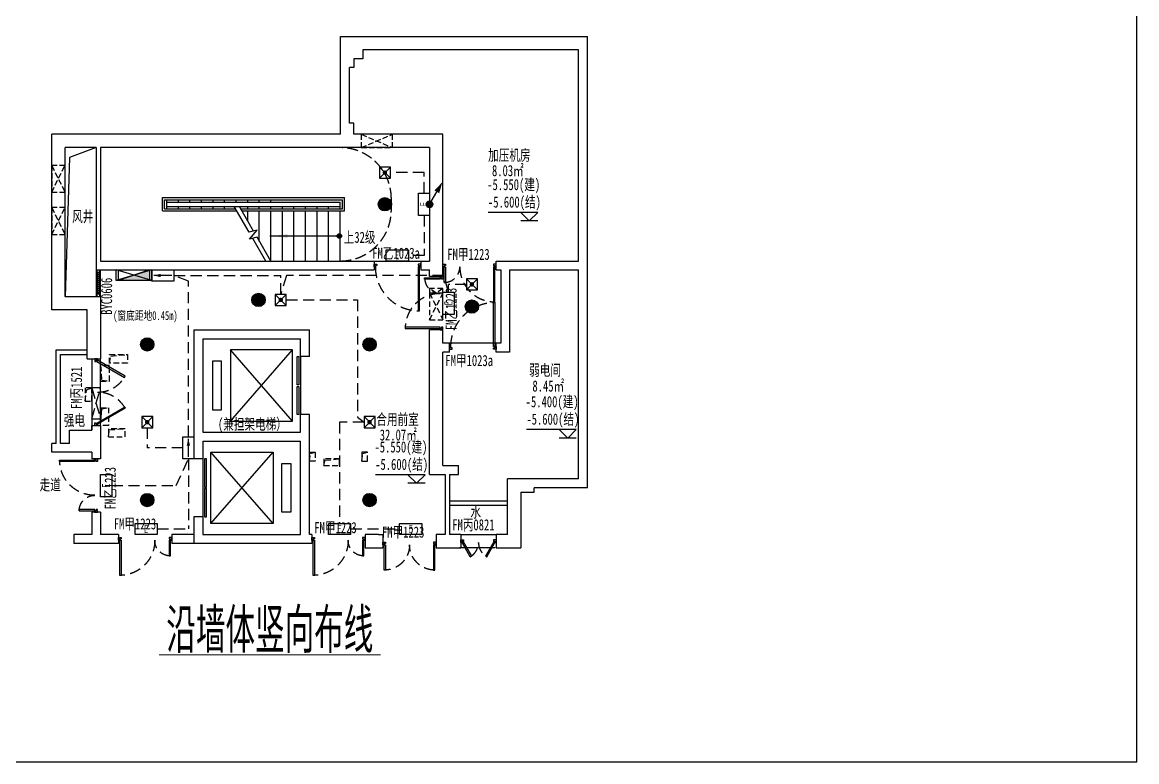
# Model space of a CAD drawing. Header units: millimetres. Extents: x -1582620 to 4754388, y -184455 to 3397362.
# Drawn here: x 3231482 to 3256548, y 2460089 to 2476717 of the extents above; entities that cross this region are included whole.
import ezdxf
from ezdxf.enums import TextEntityAlignment as Align

# ---------------------------------------------------------------- set-up
doc = ezdxf.new("R2010")
doc.units = ezdxf.units.MM
doc.header["$LTSCALE"] = 1000
doc.header["$MEASUREMENT"] = 0
for name, pattern in [('__附着_A09-5~7、9、12号楼零件_TEN25KIB_设计区$0$DASH', [0.35, 0.25, -0.1]), ('__附着_A09-5~7、9、12号楼零件_TEN25KIB_设计区$0$HIDDEN', [0.375, 0.25, -0.125]), ('HIDDEN', [0.375, 0.25, -0.125])]:
    doc.linetypes.add(name, pattern=pattern)
for name, color, linetype in [('$0$AD-NAME-ROOM', 9, 'Continuous'), ('__附着_A09-5~7、9、12号楼零件_TEN25KIB_设计区$0$AD-AREA-USNO', 9, 'Continuous'), ('__附着_A09-5~7、9、12号楼零件_TEN25KIB_设计区$0$AD-INDX', 9, 'Continuous'), ('__附着_A09-5~7、9、12号楼零件_TEN25KIB_设计区$0$AD-LEVL-HIGH', 9, 'Continuous'), ('__附着_A09-5~7、9、12号楼零件_TEN25KIB_设计区$0$AD-NAME-ROOM', 253, 'Continuous'), ('__附着_A09-5~7、9、12号楼零件_TEN25KIB_设计区$0$AD-NUMB', 9, 'Continuous'), ('__附着_A09-5~7、9、12号楼零件_TEN25KIB_设计区$0$AD-SIGN', 9, 'Continuous'), ('__附着_A09-5~7、9、12号楼零件_TEN25KIB_设计区$0$AE-ABOV', 9, '__附着_A09-5~7、9、12号楼零件_TEN25KIB_设计区$0$HIDDEN'), ('__附着_A09-5~7、9、12号楼零件_TEN25KIB_设计区$0$AE-DOOR-INSD', 9, 'Continuous'), ('__附着_A09-5~7、9、12号楼零件_TEN25KIB_设计区$0$AE-EQPM', 9, 'Continuous'), ('__附着_A09-5~7、9、12号楼零件_TEN25KIB_设计区$0$AE-FLOR', 9, 'Continuous'), ('__附着_A09-5~7、9、12号楼零件_TEN25KIB_设计区$0$AE-HDWR', 8, 'Continuous'), ('__附着_A09-5~7、9、12号楼零件_TEN25KIB_设计区$0$AE-HOLE', 9, 'Continuous'), ('__附着_A09-5~7、9、12号楼零件_TEN25KIB_设计区$0$AE-STAR', 9, 'Continuous'), ('__附着_A09-5~7、9、12号楼零件_TEN25KIB_设计区$0$AE-WALL', 9, 'Continuous'), ('__附着_A09-5~7、9、12号楼零件_TEN25KIB_设计区$0$AE-WIND', 9, 'Continuous'), ('__附着_A09-5~7、9、12号楼零件_TEN25KIB_设计区$0$W-HOLE', 9, 'Continuous'), ('__附着_A09-5~7、9、12号楼零件_TEN25KIB_设计区$0$XD-LEVL-HIGH', 9, 'Continuous'), ('__附着_A09-5~7、9、12号楼零件_TEN25KIB_设计区$0$XD-SIGN', 9, 'Continuous'), ('E-LITE-LITE', 3, 'Continuous'), ('E-LITE-WIRE2', 4, 'HIDDEN'), ('E-POWR-EQPM', 3, 'Continuous'), ('E-UNIV-EL', 140, 'Continuous'), ('E-UNIV-NOTE', 6, 'Continuous')]:
    doc.layers.add(name, color=color, linetype=linetype)
doc.styles.add('__附着_A09-5~7、9、12号楼零件_TEN25KIB_设计区$0$__附着_A09-单体_TEN24NB9_设计区$0$TH-STYLE1', font='Stfangso_0.ttf', dxfattribs={"width": 0.7})
doc.styles.add('__附着_A09-5~7、9、12号楼零件_TEN25KIB_设计区$0$TH-STYLE1', font='Stfangso_0.ttf', dxfattribs={"width": 0.7})
doc.styles.add('__附着_A09-5~7、9、12号楼零件_TEN25KIB_设计区$0$TH-STYLE3', font='Stfangso_0.ttf', dxfattribs={"width": 0.7})
doc.styles.add('TH-STYLE3', font='tssdeng.shx', dxfattribs={"width": 0.65, "bigfont": 'tssdchn.shx'})

# ---------------------------------------------------------------- blocks, each defined once
blk = doc.blocks.new('E-BFEL110')
blk.add_lwpolyline([(-2.5, 1.25), (2.5, 1.25), (2.5, -1.25), (-2.5, -1.25)], close=True)
at = {"layer": 'E-UNIV-EL', "style": 'TH-STYLE3', "width": 0.7}
blk.add_attdef('T', text='', height=1.8, dxfattribs=at).set_placement((0, 0), align=Align.MIDDLE)
blk = doc.blocks.new('E-BFEL100')
blk.add_lwpolyline([(-2.5, 1.25), (2.5, 1.25), (2.5, -1.25), (-2.5, -1.25)], close=True)
at = {"layer": 'E-UNIV-EL', "style": 'TH-STYLE3', "width": 0.7}
blk.add_attdef('T', text='', height=1.8, dxfattribs=at).set_placement((0, 0), align=Align.MIDDLE)
blk = doc.blocks.new('E-BFEL200')
blk.add_lwpolyline([(-2.5, 1.25), (2.5, 1.25), (2.5, -1.25), (-2.5, -1.25)], close=True)
at = {"layer": 'E-UNIV-EL'}
blk.add_line((-2, 0), (2, 0), dxfattribs=at)
blk.add_lwpolyline([(0.5, 0, 0.75, 0, 0), (2, 0, 0, 0, 0)], format="xyseb", dxfattribs=at)
blk = doc.blocks.new('E-BL302')
at = {"const_width": 1.5}
blk.add_lwpolyline([(-0.75, 0, 1), (0.75, 0, 1)], format="xyb", close=True, dxfattribs=at)
blk.add_circle((0, 0), 1.5)
blk = doc.blocks.new('E-BFEL800')
for p, q in [((-1.25, -1.25), (1.25, 1.25)), ((1.25, -1.25), (-1.25, 1.25))]:
    blk.add_line(p, q)
blk.add_lwpolyline([(-1.25, -1.25), (1.25, -1.25), (1.25, 1.25), (-1.25, 1.25)], close=True)
at = {"const_width": 0.5}
blk.add_lwpolyline([(-0.25, 0, 1), (0.25, 0, 1)], format="xyb", close=True, dxfattribs=at)
blk = doc.blocks.new('__附着_A09-5~7、9、12号楼零件_TEN25KIB_设计区$0$BG-IN-100')
for p, q in [((0, 0), (-192, 192)), ((-192, 192), (924, 192)), ((-192, 0), (192, 0)), ((0, 0), (192, 192))]:
    blk.add_line(p, q)
blk = doc.blocks.new('__附着_A09-5~7、9、12号楼零件_TEN25KIB_设计区$0$BG-100')
blk.add_blockref('__附着_A09-5~7、9、12号楼零件_TEN25KIB_设计区$0$BG-IN-100', (105033, 50487))
at = {"layer": '__附着_A09-5~7、9、12号楼零件_TEN25KIB_设计区$0$XD-LEVL-HIGH', "style": '__附着_A09-5~7、9、12号楼零件_TEN25KIB_设计区$0$TH-STYLE1', "width": 0.7}
for tag, p in [('相对标高', (104895, 51166)), ('结构标高', (104895, 50788)), ('(SL)', (105976, 50788))]:
    blk.add_attdef(tag, p, '', height=250, dxfattribs=at)
blk = doc.blocks.new('*U539')
blk.add_hatch(color=256).paths.add_polyline_path([(0, 240), (700, 0), (0, 0)])
for p, q in [((0, 240), (0, 0)), ((700, 240), (0, 240)), ((0, 240), (700, 0)), ((0, 0), (700, 0)), ((700, 0), (700, 240))]:
    blk.add_line(p, q)
at = {"layer": '__附着_A09-5~7、9、12号楼零件_TEN25KIB_设计区$0$W-HOLE'}
for p, q in [((-50, 240), (-50, 0)), ((750, 240), (-50, 240)), ((-50, 240), (750, 0)), ((-50, 0), (750, 240)), ((-50, 0), (750, 0)), ((750, 0), (750, 240))]:
    blk.add_line(p, q, dxfattribs=at)
blk = doc.blocks.new('__附着_A09-5~7、9、12号楼零件_TEN25KIB_设计区$0$_ARROW')
blk.add_solid([(0, 0), (-1, 0.1), (-1, -0.1)])
blk = doc.blocks.new('*U545')
at = {"layer": '__附着_A09-5~7、9、12号楼零件_TEN25KIB_设计区$0$AD-SIGN'}
h = blk.add_hatch(color=256, dxfattribs=at)
edge = h.paths.add_edge_path()
edge.add_arc((0, 0), 50, 0, 360)
blk.add_lwpolyline([(0, 1560), (0, 0)], dxfattribs=at)
blk.add_circle((0, 0), 50, dxfattribs=at)
at = {"layer": '__附着_A09-5~7、9、12号楼零件_TEN25KIB_设计区$0$AD-SIGN', "xscale": 400, "yscale": 400, "zscale": 400, "rotation": 90}
blk.add_blockref('__附着_A09-5~7、9、12号楼零件_TEN25KIB_设计区$0$_ARROW', (0, 1560), dxfattribs=at)
at = {"layer": '__附着_A09-5~7、9、12号楼零件_TEN25KIB_设计区$0$AD-NAME-ROOM', "style": '__附着_A09-5~7、9、12号楼零件_TEN25KIB_设计区$0$TH-STYLE3', "width": 0.7}
blk.add_attdef('A', (-91, -389), '', height=250, dxfattribs=at)
blk = doc.blocks.new('*U540')
blk.add_lwpolyline([(30, 30), (60, 30), (60, 1020), (30, 1020)], close=True)
for points in [[(30, 0), (30, 30), (0, 30), (0, -30), (60, -30), (60, 0), (30, 0)], [(1020, 0), (1020, 30), (1050, 30), (1050, -30), (990, -30), (990, 0), (1020, 0)]]:
    blk.add_lwpolyline(points)
at = {"linetype": '__附着_A09-5~7、9、12号楼零件_TEN25KIB_设计区$0$HIDDEN'}
blk.add_arc((30, 30), 990, 0, 90, dxfattribs=at)
blk = doc.blocks.new('*U543')
at = {"layer": '__附着_A09-5~7、9、12号楼零件_TEN25KIB_设计区$0$AE-WIND'}
h = blk.add_hatch(dxfattribs=at)
h.set_pattern_fill('ANSI31', color=256, scale=20)
h.set_pattern_definition([(45, (0, 0), (-22.4506, 22.4506), [])])
h.paths.add_polyline_path([(60, 30), (540, 30), (540, -30), (60, -30)])
for p, q in [((0, 30), (600, 30)), ((60, 30), (60, -30)), ((540, 30), (540, -30)), ((0, -30), (600, -30))]:
    blk.add_line(p, q, dxfattribs=at)
at = {"layer": 'Defpoints'}
blk.add_lwpolyline([(60, 30), (540, 30), (540, -30), (60, -30)], close=True, dxfattribs=at)
blk = doc.blocks.new('*U542')
for points in [[(30, 30), (60, 30), (60, 822), (30, 822)], [(1170, 30), (1140, 30), (1140, 382), (1170, 382)]]:
    blk.add_lwpolyline(points, close=True)
for points in [[(30, 0), (30, 30), (0, 30), (0, -30), (60, -30), (60, 0), (30, 0)], [(1170, 0), (1170, 30), (1200, 30), (1200, -30), (1140, -30), (1140, 0), (1170, 0)]]:
    blk.add_lwpolyline(points)
at = {"linetype": '__附着_A09-5~7、9、12号楼零件_TEN25KIB_设计区$0$HIDDEN'}
for centre, radius, start, end in [((30, 30), 789, 0, 90), ((1170, 30), 351, 90, 180)]:
    blk.add_arc(centre, radius, start, end, dxfattribs=at)
blk = doc.blocks.new('*U541')
for points in [[(30, 30), (60, 30), (60, 600), (30, 600)], [(1170, 30), (1140, 30), (1140, 600), (1170, 600)]]:
    blk.add_lwpolyline(points, close=True)
for points in [[(30, 0), (30, 30), (0, 30), (0, -30), (60, -30), (60, 0), (30, 0)], [(1170, 0), (1170, 30), (1200, 30), (1200, -30), (1140, -30), (1140, 0), (1170, 0)]]:
    blk.add_lwpolyline(points)
at = {"linetype": '__附着_A09-5~7、9、12号楼零件_TEN25KIB_设计区$0$HIDDEN'}
for centre, start, end in [((30, 30), 0, 90), ((1170, 30), 90, 180)]:
    blk.add_arc(centre, 570, start, end, dxfattribs=at)
blk = doc.blocks.new('*U544')
for points in [[(30, 30), (56, 15), (416, 639), (390, 654)], [(1470, 30), (1444, 15), (1084, 639), (1110, 654)]]:
    blk.add_lwpolyline(points, close=True)
for points in [[(30, 0), (30, 30), (0, 30), (0, -30), (60, -30), (60, 0), (30, 0)], [(1470, 0), (1470, 30), (1500, 30), (1500, -30), (1440, -30), (1440, 0), (1470, 0)]]:
    blk.add_lwpolyline(points)
at = {"linetype": '__附着_A09-5~7、9、12号楼零件_TEN25KIB_设计区$0$HIDDEN'}
for centre, start, end in [((30, 30), 0, 60), ((1470, 30), 120, 180)]:
    blk.add_arc(centre, 720, start, end, dxfattribs=at)
blk = doc.blocks.new('__附着_A09-5~7、9、12号楼零件_TEN25KIB_设计区$0$dssdfdsfdsfds')
for points in [[(30, 30), (56, 15), (241, 335), (215, 350)], [(770, 30), (744, 15), (559, 335), (585, 350)]]:
    blk.add_lwpolyline(points, close=True)
for points in [[(30, 0), (30, 30), (0, 30), (0, -30), (60, -30), (60, 0), (30, 0)], [(770, 0), (770, 30), (800, 30), (800, -30), (740, -30), (740, 0), (770, 0)]]:
    blk.add_lwpolyline(points)
at = {"linetype": '__附着_A09-5~7、9、12号楼零件_TEN25KIB_设计区$0$HIDDEN'}
for centre, start, end in [((30, 30), 0, 60), ((770, 30), 120, 180)]:
    blk.add_arc(centre, 370, start, end, dxfattribs=at)
blk = doc.blocks.new('楼梯2-2')
at = {"layer": '__附着_A09-5~7、9、12号楼零件_TEN25KIB_设计区$0$AE-ABOV', "ltscale": 0.5}
for p, q in [((-3400, -5770, -225), (-3550, -5670, -225)), ((-3250, -5670, -225), (-3400, -5770, -225)), ((-3550, -5770, -225), (-3250, -6370, -225)), ((-3550, -6370, -225), (-3250, -5770, -225)), ((-10925, -8373), (-10775, -8350)), ((-6250, -9550), (-6229, -9382)), ((-6229, -9382), (-6125, -9350)), ((-5895, -9532), (-5575, -9500)), ((-5075, -9550), (-5054, -9382)), ((-5054, -9382), (-4950, -9350)), ((-5925, -9650), (-5895, -9532))]:
    blk.add_line(p, q, dxfattribs=at)
at = {"layer": '__附着_A09-5~7、9、12号楼零件_TEN25KIB_设计区$0$AE-ABOV', "ltscale": 0.5, "elevation": -225}
blk.add_lwpolyline([(-3250, -5770), (-3250, -5670), (-3550, -5670), (-3550, -5770)], dxfattribs=at)
blk.add_lwpolyline([(-3250, -5770), (-3550, -5770), (-3550, -6370), (-3250, -6370)], close=True, dxfattribs=at)
at = {"layer": '__附着_A09-5~7、9、12号楼零件_TEN25KIB_设计区$0$AE-ABOV', "ltscale": 0.5}
for points in [[(-10750, -7150), (-10346, -7150), (-10346, -7350), (-10750, -7350)], [(-10950, -7750), (-10750, -7750), (-10750, -7400), (-10950, -7400)], [(-11300, -8200), (-11150, -8200), (-11150, -7900), (-11300, -7900)], [(-10775, -8750), (-10950, -8750), (-10950, -8350), (-10775, -8350)], [(-10775, -9000), (-10400, -9000), (-10400, -8825), (-10775, -8825)], [(-6125, -9550), (-6250, -9550), (-6250, -9350), (-6125, -9350)], [(-5925, -9650), (-5575, -9650), (-5575, -9500), (-5925, -9500)], [(-5075, -9550), (-4950, -9550), (-4950, -9350), (-5075, -9350)]]:
    blk.add_lwpolyline(points, close=True, dxfattribs=at)
for points in [[(-10746, -7350), (-10717, -7187), (-10346, -7150)], [(-10950, -7400), (-10925, -7727), (-10750, -7750)], [(-11300, -8200), (-11267, -7943), (-11150, -7900)], [(-10775, -9000), (-10754, -8844), (-10400, -8825)]]:
    blk.add_lwpolyline(points, dxfattribs=at)
at = {"layer": '__附着_A09-5~7、9、12号楼零件_TEN25KIB_设计区$0$AE-EQPM'}
for p, q in [((-6630, -8650), (-8030, -7050)), ((-8030, -8650), (-6630, -7050)), ((-8470, -10950), (-7070, -9350)), ((-7070, -10950), (-8470, -9350))]:
    blk.add_line(p, q, dxfattribs=at)
for points in [[(-8030, -8650), (-6630, -8650), (-6630, -7050), (-8030, -7050)], [(-6490, -7200), (-6490, -7832), (-6530, -7832), (-6530, -7200)], [(-8430, -8400), (-8230, -8400), (-8230, -7300), (-8430, -7300)], [(-6490, -7868), (-6490, -8500), (-6530, -8500), (-6530, -7868)], [(-8610, -9500), (-8610, -10132), (-8570, -10132), (-8570, -9500)], [(-7070, -10950), (-8470, -10950), (-8470, -9350), (-7070, -9350)], [(-6670, -10700), (-6870, -10700), (-6870, -9600), (-6670, -9600)], [(-8610, -10168), (-8610, -10800), (-8570, -10800), (-8570, -10168)]]:
    blk.add_lwpolyline(points, close=True, dxfattribs=at)
at = {"layer": '__附着_A09-5~7、9、12号楼零件_TEN25KIB_设计区$0$AE-FLOR', "linetype": '__附着_A09-5~7、9、12号楼零件_TEN25KIB_设计区$0$DASH', "ltscale": 0.5}
for p, q in [((-5086, -2200, 125), (-4386, -2500, 125)), ((-5086, -2500, 125), (-4386, -2200, 125)), ((-12050, -2900, 2600), (-11750, -3500, 2600)), ((-12050, -3500, 2600), (-11750, -2900, 2600)), ((-12050, -3850), (-11750, -4450)), ((-12050, -4450), (-11750, -3850))]:
    blk.add_line(p, q, dxfattribs=at)
at = {"layer": '__附着_A09-5~7、9、12号楼零件_TEN25KIB_设计区$0$AE-FLOR'}
for p, q in [((-11050, -5250), (-11050, -5850)), ((-10950, -5850), (-10950, -5250)), ((-4800, -5050), (-3750, -5050)), ((-2050, -6900), (-3100, -6900)), ((-11150, -7250), (-11150, -8750)), ((-10950, -8750), (-10950, -7250)), ((-6450, -7200), (-6450, -8500)), ((-8650, -9500), (-8650, -10800)), ((-2850, -11200), (-2050, -11200)), ((-2075, -11500), (-2875, -11500))]:
    blk.add_line(p, q, dxfattribs=at)
at = {"layer": '__附着_A09-5~7、9、12号楼零件_TEN25KIB_设计区$0$AE-FLOR', "linetype": '__附着_A09-5~7、9、12号楼零件_TEN25KIB_设计区$0$DASH'}
for p, q in [((-11150, -7900), (-10950, -8600)), ((-11150, -8600), (-10950, -7900))]:
    blk.add_line(p, q, dxfattribs=at)
at = {"layer": '__附着_A09-5~7、9、12号楼零件_TEN25KIB_设计区$0$AE-FLOR', "ltscale": 10}
blk.add_line((-10950, -8750), (-10925, -8373), dxfattribs=at)
at = {"layer": '__附着_A09-5~7、9、12号楼零件_TEN25KIB_设计区$0$AE-FLOR', "linetype": '__附着_A09-5~7、9、12号楼零件_TEN25KIB_设计区$0$DASH', "ltscale": 0.5}
for points, elevation in [([(-5086, -2500), (-4386, -2500), (-4386, -2200), (-5086, -2200)], 125), ([(-12050, -3500), (-11750, -3500), (-11750, -2900), (-12050, -2900)], 2600)]:
    blk.add_lwpolyline(points, close=True, dxfattribs=dict(at, elevation=elevation))
blk.add_lwpolyline([(-12050, -4450), (-11750, -4450), (-11750, -3850), (-12050, -3850)], close=True, dxfattribs=at)
at = {"layer": '__附着_A09-5~7、9、12号楼零件_TEN25KIB_设计区$0$AE-FLOR', "linetype": '__附着_A09-5~7、9、12号楼零件_TEN25KIB_设计区$0$DASH'}
blk.add_lwpolyline([(-11150, -8600), (-10950, -8600), (-10950, -7900), (-11150, -7900)], close=True, dxfattribs=at)
at = {"layer": '__附着_A09-5~7、9、12号楼零件_TEN25KIB_设计区$0$AE-HDWR'}
for p, q in [((-9560, -3625), (-5460, -3625)), ((-9560, -3925), (-9560, -3625)), ((-9510, -3675), (-5510, -3675)), ((-9510, -3875), (-9510, -3675)), ((-5510, -3875), (-5510, -3675)), ((-5460, -3925), (-5460, -3625)), ((-9560, -3925), (-7899, -3925)), ((-9510, -3875), (-7928, -3875)), ((-7813, -3875), (-5510, -3875)), ((-7784, -3925), (-5460, -3925))]:
    blk.add_line(p, q, dxfattribs=at)
at = {"layer": '__附着_A09-5~7、9、12号楼零件_TEN25KIB_设计区$0$AE-HOLE'}
blk.add_lwpolyline([(-11050, -2500), (-11650, -2724), (-11750, -5852)], dxfattribs=at)
at = {"layer": '__附着_A09-5~7、9、12号楼零件_TEN25KIB_设计区$0$AE-STAR'}
for p, q in [((-9460, -3725), (-9460, -3675)), ((-9460, -3725), (-5560, -3725)), ((-9460, -3825), (-9460, -3725)), ((-9200, -3725), (-9200, -3675)), ((-8940, -3725), (-8940, -3675)), ((-8680, -3725), (-8680, -3675)), ((-8420, -3725), (-8420, -3675)), ((-8160, -3725), (-8160, -3675)), ((-7900, -3725), (-7900, -3675)), ((-7640, -3725), (-7640, -3675)), ((-7380, -3725), (-7380, -3675)), ((-7120, -3725), (-7120, -3675)), ((-5560, -3825), (-5560, -3725)), ((-9460, -3825), (-5560, -3825)), ((-9460, -3875), (-9460, -3825)), ((-9200, -3875), (-9200, -3825)), ((-8940, -3875), (-8940, -3825)), ((-8680, -3875), (-8680, -3825)), ((-8420, -3875), (-8420, -3825)), ((-8160, -3875), (-8160, -3825)), ((-7640, -3875), (-7640, -3825)), ((-7640, -4149), (-7640, -3925)), ((-7380, -3875), (-7380, -3825)), ((-7380, -4600), (-7380, -3925)), ((-7120, -3875), (-7120, -3825)), ((-7120, -5050), (-7120, -3925)), ((-6860, -3875), (-6860, -3825)), ((-6860, -5050), (-6860, -3925)), ((-6600, -3875), (-6600, -3825)), ((-6600, -5050), (-6600, -3925)), ((-6340, -3875), (-6340, -3825)), ((-6340, -5050), (-6340, -3925)), ((-6080, -3875), (-6080, -3825)), ((-6080, -5050), (-6080, -3925)), ((-5820, -3875), (-5820, -3825)), ((-5820, -5050), (-5820, -3925)), ((-5560, -3875), (-5560, -3825)), ((-5560, -3875), (-5560, -3825)), ((-5560, -5050), (-5560, -3925))]:
    blk.add_line(p, q, dxfattribs=at)
at = {"layer": '__附着_A09-5~7、9、12号楼零件_TEN25KIB_设计区$0$AE-WALL'}
for p, q in [((-5550, -2200), (-5550, 0)), ((-5550, 0), (0, 0)), ((0, -10150), (0, 0)), ((-200, -5050), (-200, -300)), ((-5350, -1950), (-5350, -700)), ((-5250, -700), (-5350, -700)), ((-5250, -1950), (-5350, -1950)), ((-5250, -2200), (-5250, -1950)), ((-12050, -6150), (-12050, -2200)), ((-5550, -2200), (-12050, -2200)), ((-3250, -2200), (-5250, -2200)), ((-3250, -5050), (-3250, -2200)), ((-11050, -2500), (-11750, -2500)), ((-11750, -5850), (-11750, -2500)), ((-11050, -2500), (-11050, -5250)), ((-10950, -2500), (-10950, -5050)), ((-3550, -2500), (-10950, -2500)), ((-3550, -2500), (-3550, -5050)), ((-11050, -5250), (-4800, -5250)), ((-10950, -5050), (-4800, -5050)), ((-4800, -5050), (-4800, -5250)), ((-3750, -5050), (-3550, -5050)), ((-3750, -5050), (-3750, -5250)), ((-3750, -5250), (-3550, -5250)), ((-3550, -5400), (-3550, -5250)), ((-3250, -5400), (-3250, -5050)), ((-2050, -5250), (-2050, -5050)), ((-2050, -5050), (-200, -5050)), ((-1750, -5250), (-1750, -7100)), ((-1750, -5250), (-200, -5250)), ((-200, -9950), (-200, -5250)), ((-3250, -5400), (-3550, -5400)), ((-11750, -5850), (-10950, -5850)), ((-10950, -5850), (-10950, -7250)), ((-10950, -5850), (-10950, -7250)), ((-11250, -6150), (-12050, -6150)), ((-11250, -7250), (-11250, -6150)), ((-8850, -6600), (-8850, -9500)), ((-8850, -6600), (-6250, -6600)), ((-6250, -7200), (-6250, -6600)), ((-3550, -9850), (-3550, -6600)), ((-3250, -6600), (-3550, -6600)), ((-3250, -6900), (-3250, -6600)), ((-8650, -6800), (-6450, -6800)), ((-8650, -6800), (-8650, -8900)), ((-6450, -7200), (-6450, -6800)), ((-3100, -6900), (-3250, -6900)), ((-3100, -7100), (-3100, -6900)), ((-2050, -7100), (-2050, -6900)), ((-1950, -6900), (-2050, -6900)), ((-11950, -9150), (-11950, -7050)), ((-11950, -7050), (-11250, -7050)), ((-11850, -9150), (-11850, -7150)), ((-11850, -7150), (-11250, -7150)), ((-11250, -7250), (-10950, -7250)), ((-6250, -7200), (-6450, -7200)), ((-3250, -9650), (-3250, -7100)), ((-3100, -7100), (-3250, -7100)), ((-1750, -7100), (-2050, -7100)), ((-6450, -8900), (-6450, -8500)), ((-6250, -8500), (-6450, -8500)), ((-6250, -11200), (-6250, -8500)), ((-11150, -8750), (-10950, -8750)), ((-11150, -8750), (-11150, -8850)), ((-11150, -8850), (-11150, -8750)), ((-10950, -8750), (-10950, -9150)), ((-10950, -8750), (-10950, -9500)), ((-8650, -8900), (-6450, -8900)), ((-11950, -9150), (-12050, -9150)), ((-12050, -9350), (-12050, -9150)), ((-11651, -9150), (-11850, -9150)), ((-8650, -9100), (-8650, -9500)), ((-8650, -9100), (-6450, -9100)), ((-6450, -11200), (-6450, -9100)), ((-11150, -9350), (-12050, -9350)), ((-11150, -9350), (-11150, -9500)), ((-10950, -9500), (-11150, -9500)), ((-8650, -9500), (-8850, -9500)), ((-3250, -9650), (-2900, -9650)), ((-2900, -9850), (-2900, -9650)), ((-3550, -9850), (-3200, -9850)), ((-3200, -9850), (-3200, -11200)), ((-3100, -9850), (-3100, -11200)), ((-3100, -9850), (-2900, -9850)), ((-1800, -11200), (-1800, -9950)), ((-200, -9950), (-1800, -9950)), ((-1500, -10250), (-1500, -11500)), ((-1500, -10250), (-1200, -10250)), ((0, -10150), (-1200, -10150)), ((-1200, -10250), (-1200, -10150)), ((-1800, -10450), (-3100, -10450)), ((-10950, -10700), (-11150, -10700)), ((-11150, -10700), (-11150, -11200)), ((-1800, -10550), (-3100, -10550)), ((-8850, -10800), (-8850, -11400)), ((-8650, -10800), (-8850, -10800)), ((-8650, -10800), (-8650, -11200)), ((-11150, -11200), (-11550, -11200)), ((-11550, -11200), (-11550, -11400)), ((-10550, -11200), (-10950, -11200)), ((-10550, -11200), (-10550, -11400)), ((-9350, -11200), (-9350, -11400)), ((-8850, -11200), (-9350, -11200)), ((-8650, -11200), (-6450, -11200)), ((-6200, -11200), (-6250, -11200)), ((-6200, -11200), (-6200, -11400)), ((-4700, -11200), (-4600, -11200)), ((-4600, -11200), (-4600, -11500)), ((-3200, -11200), (-3400, -11200)), ((-3400, -11200), (-3400, -11500)), ((-2850, -11200), (-3100, -11200)), ((-2850, -11200), (-2850, -11500)), ((-1800, -11200), (-2050, -11200)), ((-2050, -11200), (-2050, -11500)), ((-10550, -11400), (-11550, -11400)), ((-6200, -11400), (-9350, -11400)), ((-3400, -11500), (-2850, -11500)), ((-2050, -11500), (-1500, -11500))]:
    blk.add_line(p, q, dxfattribs=at)
for points in [[(-200, -300), (-5050, -300), (-5050, -500), (-5250, -500), (-5250, -700)], [(-2050, -5250), (-1950, -5250), (-1950, -6900)], [(-11651, -9150), (-11651, -8850), (-11150, -8850)], [(-10950, -10700), (-10950, -11200)], [(-4700, -11200), (-5000, -11200), (-5000, -11500), (-4600, -11500)]]:
    blk.add_lwpolyline(points, dxfattribs=at)
at = {"layer": '__附着_A09-5~7、9、12号楼零件_TEN25KIB_设计区$0$XD-SIGN', "linetype": '__附着_A09-5~7、9、12号楼零件_TEN25KIB_设计区$0$DASH'}
blk.add_line((-4410, -3900), (-4410, -3650), dxfattribs=at)
at = {"layer": '__附着_A09-5~7、9、12号楼零件_TEN25KIB_设计区$0$XD-SIGN'}
for p, q in [((-7609, -4403), (-7943, -3825)), ((-7509, -4376), (-7827, -3825)), ((-7429, -4355), (-7609, -4403)), ((-7602, -4561), (-7429, -4355)), ((-7429, -4514), (-7602, -4561)), ((-7235, -5050), (-7529, -4541)), ((-7120, -5050), (-7429, -4514))]:
    blk.add_line(p, q, dxfattribs=at)
at = {"layer": '__附着_A09-5~7、9、12号楼零件_TEN25KIB_设计区$0$XD-SIGN', "linetype": '__附着_A09-5~7、9、12号楼零件_TEN25KIB_设计区$0$DASH'}
for centre, start, end in [((-5560, -3650), 0, 90), ((-5560, -3900), 270, 0)]:
    blk.add_arc(centre, 1150, start, end, dxfattribs=at)
at = {"layer": '__附着_A09-5~7、9、12号楼零件_TEN25KIB_设计区$0$AD-LEVL-HIGH'}
ref = blk.add_blockref('__附着_A09-5~7、9、12号楼零件_TEN25KIB_设计区$0$BG-100', (103725, -54635), dxfattribs=dict(at, xscale=-1))
ref.add_attrib('结构标高', '-5.550(建)', (-2253, -3456), dxfattribs={"layer": '__附着_A09-5~7、9、12号楼零件_TEN25KIB_设计区$0$XD-LEVL-HIGH', "height": 250, "style": '__附着_A09-5~7、9、12号楼零件_TEN25KIB_设计区$0$TH-STYLE1', "width": 0.7})
ref.add_attrib('相对标高', '-5.600(结)', (-2237, -3848), dxfattribs={"layer": '__附着_A09-5~7、9、12号楼零件_TEN25KIB_设计区$0$XD-LEVL-HIGH', "height": 250, "style": '__附着_A09-5~7、9、12号楼零件_TEN25KIB_设计区$0$TH-STYLE1', "width": 0.7})
ref.add_attrib('结构标高', '-5.550(建)', (-2253, -3456), dxfattribs={"layer": '__附着_A09-5~7、9、12号楼零件_TEN25KIB_设计区$0$XD-LEVL-HIGH', "height": 250, "style": '__附着_A09-5~7、9、12号楼零件_TEN25KIB_设计区$0$TH-STYLE1', "width": 0.7})
ref.add_attrib('相对标高', '-5.600(结)', (-2237, -3848), dxfattribs={"layer": '__附着_A09-5~7、9、12号楼零件_TEN25KIB_设计区$0$XD-LEVL-HIGH', "height": 250, "style": '__附着_A09-5~7、9、12号楼零件_TEN25KIB_设计区$0$TH-STYLE1', "width": 0.7})
ref = blk.add_blockref('__附着_A09-5~7、9、12号楼零件_TEN25KIB_设计区$0$BG-100', (104589, -59517), dxfattribs=dict(at, xscale=-1))
ref.add_attrib('结构标高', '-5.400(建)', (-1389, -8338), dxfattribs={"layer": '__附着_A09-5~7、9、12号楼零件_TEN25KIB_设计区$0$XD-LEVL-HIGH', "height": 250, "style": '__附着_A09-5~7、9、12号楼零件_TEN25KIB_设计区$0$TH-STYLE1', "width": 0.7})
ref.add_attrib('相对标高', '-5.600(结)', (-1373, -8730), dxfattribs={"layer": '__附着_A09-5~7、9、12号楼零件_TEN25KIB_设计区$0$XD-LEVL-HIGH', "height": 250, "style": '__附着_A09-5~7、9、12号楼零件_TEN25KIB_设计区$0$TH-STYLE1', "width": 0.7})
ref.add_attrib('结构标高', '-5.400(建)', (-1389, -8338), dxfattribs={"layer": '__附着_A09-5~7、9、12号楼零件_TEN25KIB_设计区$0$XD-LEVL-HIGH', "height": 250, "style": '__附着_A09-5~7、9、12号楼零件_TEN25KIB_设计区$0$TH-STYLE1', "width": 0.7})
ref.add_attrib('相对标高', '-5.600(结)', (-1373, -8730), dxfattribs={"layer": '__附着_A09-5~7、9、12号楼零件_TEN25KIB_设计区$0$XD-LEVL-HIGH', "height": 250, "style": '__附着_A09-5~7、9、12号楼零件_TEN25KIB_设计区$0$TH-STYLE1', "width": 0.7})
ref = blk.add_blockref('__附着_A09-5~7、9、12号楼零件_TEN25KIB_设计区$0$BG-100', (101188, -60534), dxfattribs=dict(at, xscale=-1))
ref.add_attrib('结构标高', '-5.550(建)', (-4790, -9355), dxfattribs={"layer": '__附着_A09-5~7、9、12号楼零件_TEN25KIB_设计区$0$XD-LEVL-HIGH', "height": 250, "style": '__附着_A09-5~7、9、12号楼零件_TEN25KIB_设计区$0$TH-STYLE1', "width": 0.7})
ref.add_attrib('相对标高', '-5.600(结)', (-4774, -9747), dxfattribs={"layer": '__附着_A09-5~7、9、12号楼零件_TEN25KIB_设计区$0$XD-LEVL-HIGH', "height": 250, "style": '__附着_A09-5~7、9、12号楼零件_TEN25KIB_设计区$0$TH-STYLE1', "width": 0.7})
at = {"layer": '__附着_A09-5~7、9、12号楼零件_TEN25KIB_设计区$0$AD-SIGN'}
ref = blk.add_blockref('*U545', (-5580, -4487), dxfattribs=dict(at, rotation=90))
ref.add_attrib('A', '上32级', (-5482, -4641), dxfattribs={"layer": '__附着_A09-5~7、9、12号楼零件_TEN25KIB_设计区$0$AD-NAME-ROOM', "height": 250, "style": '__附着_A09-5~7、9、12号楼零件_TEN25KIB_设计区$0$TH-STYLE1', "width": 0.7})
at = {"layer": '__附着_A09-5~7、9、12号楼零件_TEN25KIB_设计区$0$AE-DOOR-INSD'}
for name, p, rotation in [('*U540', (-3750, -5150), 180), ('*U542', (-2050, -5150), 180), ('*U542', (-3280, -6600), 90), ('*U544', (-11050, -7250), 270)]:
    blk.add_blockref(name, p, dxfattribs=dict(at, rotation=rotation))
at = {"layer": '__附着_A09-5~7、9、12号楼零件_TEN25KIB_设计区$0$AE-DOOR-INSD', "xscale": -1}
blk.add_blockref('*U540', (-2050, -7000), dxfattribs=at)
for name, p, rotation in [('*U542', (-11050, -9500), 90), ('*U542', (-10550, -11300), 180), ('*U542', (-6200, -11300), 180), ('*U541', (-4600, -11400), 180)]:
    blk.add_blockref(name, p, dxfattribs=dict(at, rotation=rotation))
at = {"layer": '__附着_A09-5~7、9、12号楼零件_TEN25KIB_设计区$0$AE-DOOR-INSD', "extrusion": (0, 0, -1), "xscale": -1, "zscale": -1, "rotation": 180}
blk.add_blockref('__附着_A09-5~7、9、12号楼零件_TEN25KIB_设计区$0$dssdfdsfdsfds', (2050, -11350), dxfattribs=at)
at = {"layer": '__附着_A09-5~7、9、12号楼零件_TEN25KIB_设计区$0$AE-EQPM', "xscale": -1}
blk.add_blockref('*U539', (-9850, -5490), dxfattribs=at)
at = {"layer": '__附着_A09-5~7、9、12号楼零件_TEN25KIB_设计区$0$AE-WIND', "xscale": -1, "rotation": 270}
blk.add_blockref('*U543', (-10995, -5850), dxfattribs=at)
at = {"layer": '__附着_A09-5~7、9、12号楼零件_TEN25KIB_设计区$0$AD-AREA-USNO', "style": '__附着_A09-5~7、9、12号楼零件_TEN25KIB_设计区$0$TH-STYLE1', "width": 0.7}
for s, p in [('8.03㎡', (-2147, -3142)), ('8.45㎡', (-1237, -7985))]:
    blk.add_text(s, height=250, dxfattribs=at).set_placement(p)
blk.add_text('32.07㎡', height=250, dxfattribs=at).set_placement((-4255, -8961), align=Align.MIDDLE_CENTER)
at = {"layer": '__附着_A09-5~7、9、12号楼零件_TEN25KIB_设计区$0$AD-INDX', "style": '__附着_A09-5~7、9、12号楼零件_TEN25KIB_设计区$0$TH-STYLE1', "width": 0.7}
blk.add_text('(窗底距地0.45m)', height=200, dxfattribs=at).set_placement((-10667, -6376, 2943))
at = {"layer": '__附着_A09-5~7、9、12号楼零件_TEN25KIB_设计区$0$AD-NAME-ROOM', "style": '__附着_A09-5~7、9、12号楼零件_TEN25KIB_设计区$0$TH-STYLE1', "width": 0.7}
for s, p in [('加压机房', (-2234, -2794)), ('弱电间', (-1312, -7629)), ('走道', (-12321, -10206))]:
    blk.add_text(s, height=250, dxfattribs=at).set_placement(p)
for s, p in [('风井', (-11351, -4048)), ('强电', (-11538, -8631)), ('合用前室', (-4270, -8611)), ('(兼担架电梯）', (-7535, -8716, 0)), ('水', (-2512, -10695))]:
    blk.add_text(s, height=250, dxfattribs=at).set_placement(p, align=Align.MIDDLE_CENTER)
at = {"layer": '__附着_A09-5~7、9、12号楼零件_TEN25KIB_设计区$0$AD-NUMB', "style": '__附着_A09-5~7、9、12号楼零件_TEN25KIB_设计区$0$TH-STYLE1', "width": 0.7}
for s, p in [('FM乙1023a', (-4840, -4999)), ('FM甲1223', (-3152, -5024)), ('FM甲1023a', (-3195, -7412)), ('FM甲1223', (-10653, -11085)), ('FM甲1223', (-6143, -11170)), ('FM甲1223', (-4621, -11270)), ('FM丙0821', (-3041, -11106))]:
    blk.add_text(s, height=250, dxfattribs=at).set_placement(p)
at = {"layer": '__附着_A09-5~7、9、12号楼零件_TEN25KIB_设计区$0$AD-NUMB', "width": 0.7}
for s, style, p in [('BYC0606', '__附着_A09-5~7、9、12号楼零件_TEN25KIB_设计区$0$__附着_A09-单体_TEN24NB9_设计区$0$TH-STYLE1', (-10691, -6260)), ('FM乙1223', '__附着_A09-5~7、9、12号楼零件_TEN25KIB_设计区$0$TH-STYLE1', (-2941, -6605)), ('FM丙1521', '__附着_A09-5~7、9、12号楼零件_TEN25KIB_设计区$0$TH-STYLE1', (-11368, -8378)), ('FM乙1223', '__附着_A09-5~7、9、12号楼零件_TEN25KIB_设计区$0$TH-STYLE1', (-10609, -10635))]:
    blk.add_text(s, height=250, rotation=90, dxfattribs=dict(at, style=style)).set_placement(p)
blk = doc.blocks.new('E-BLEADER-1')
blk.add_line((0.38, 0.65), (1.63, 2.81))
blk.add_lwpolyline([(1.63, 2.81, 1.25, 0, 0), (2.88, 4.98, 0, 0, 0)], format="xyseb")
at = {"const_width": 0.75}
blk.add_lwpolyline([(-0.38, 0, 1), (0.38, 0, 1)], format="xyb", close=True, dxfattribs=at)
blk.add_circle((0, 0), 0.75)

msp = doc.modelspace()

# ---------------------------------------------------------------- linework, layer by layer
at = {"layer": 'E-LITE-WIRE2'}
for p, q in [((3240518.1, 2473335.69), (3239763.1, 2473335.69)), ((3240518.1, 2472873.19), (3240518.1, 2473335.69)), ((3240518.1, 2472373.19), (3240518.1, 2471473.19)), ((3240518.1, 2471473.19), (3240168.1, 2471473.19)), ((3234893.1, 2471023.19), (3237296.1, 2471023.19)), ((3235218.1, 2470896.48), (3234893.1, 2471023.19)), ((3237296.1, 2470598.19), (3237296.1, 2471023.19)), ((3237422.25, 2471023.19), (3237296.1, 2470598.19)), ((3240958.45, 2471023.19), (3237422.25, 2471023.19)), ((3241068.1, 2470648.19), (3240958.45, 2471023.19)), ((3235218.1, 2467398.19), (3235218.1, 2470896.48)), ((3241471.1, 2470823.19), (3241068.1, 2470823.19)), ((3241068.1, 2470648.19), (3241068.1, 2470823.19)), ((3237421.1, 2470473.19), (3239021.1, 2470473.19)), ((3239021.1, 2470473.19), (3239021.1, 2467839.3)), ((3239021.1, 2467839.3), (3239168.1, 2467723.19)), ((3234293.1, 2467598.19), (3234293.1, 2467148.19)), ((3239168.1, 2467723.19), (3238618.1, 2467723.19)), ((3238618.1, 2467723.19), (3238618.1, 2465448.19)), ((3235093.1, 2467148.19), (3234293.1, 2467148.19)), ((3234945.82, 2466298.19), (3235218.1, 2466898.19)), ((3235218.1, 2466898.19), (3235218.1, 2465323.19)), ((3233493.1, 2466298.19), (3234945.82, 2466298.19)), ((3234518.1, 2465323.19), (3235218.1, 2465323.19)), ((3238868.1, 2465323.19), (3239968.1, 2465323.19))]:
    msp.add_line(p, q, dxfattribs=at)
at = {"layer": 'E-UNIV-NOTE'}
msp.add_lwpolyline([(3256548.18, 2460089), (3256548.18, 2494089), (3217552.5, 2494089), (3217552.5, 2460089)], close=True, dxfattribs=at)
at = {"layer": 'E-UNIV-NOTE', "const_width": 20}
msp.add_lwpolyline([(3239542.46, 2462492.94), (3234558.21, 2462492.94)], dxfattribs=at)

# ---------------------------------------------------------------- block references
at = {"layer": '$0$AD-NAME-ROOM'}
msp.add_blockref('楼梯2-2', (3244193.1, 2476398.19), dxfattribs=at)
at = {"layer": 'E-LITE-LITE', "xscale": 100, "yscale": 100, "zscale": 100}
for name, p in [('E-BFEL800', (3239638.1, 2473335.69)), ('E-BL302', (3239638.1, 2472623.19)), ('E-BFEL800', (3241596.1, 2470823.19)), ('E-BFEL800', (3237296.1, 2470473.19)), ('E-BL302', (3234293.1, 2469473.19)), ('E-BFEL800', (3234293.1, 2467723.19)), ('E-BFEL800', (3239293.1, 2467723.19)), ('E-BL302', (3234293.1, 2465973.19))]:
    msp.add_blockref(name, p, dxfattribs=at)
at = {"layer": 'E-LITE-LITE', "xscale": 100, "yscale": 100, "zscale": 100, "rotation": 90}
for name, p, values in [('E-BFEL110', (3240518.1, 2472623.19), {'T': 'F'}), ('E-BFEL100', (3241068.1, 2470398.19), {'T': 'E'}), ('E-BFEL100', (3233368.1, 2466298.19), {'T': 'E'})]:
    msp.add_blockref(name, p, dxfattribs=at).add_auto_attribs(values)
at = {"layer": 'E-LITE-LITE', "xscale": 100, "yscale": 100, "zscale": 100}
for p in [(3239918.1, 2471473.19), (3234268.1, 2465323.19), (3238618.1, 2465323.19), (3240218.1, 2465323.19)]:
    msp.add_blockref('E-BFEL100', p, dxfattribs=at).add_auto_attribs({'T': 'E'})
for name, p, rotation in [('E-BFEL200', (3234643.1, 2471023.19), 180), ('E-BL302', (3236793.1, 2470473.19), 270), ('E-BL302', (3236796.1, 2470473.19), 270), ('E-BL302', (3241596.1, 2470323.19), 270), ('E-BL302', (3239293.1, 2469473.19), 180), ('E-BFEL200', (3235218.1, 2467148.19), 90), ('E-BL302', (3239293.1, 2465973.19), 180)]:
    msp.add_blockref(name, p, dxfattribs=dict(at, rotation=rotation))
at = {"layer": 'E-POWR-EQPM', "xscale": 100, "yscale": 100, "zscale": 100}
msp.add_blockref('E-BLEADER-1', (3240643.1, 2472623.19), dxfattribs=at)

# ---------------------------------------------------------------- texts
at = {"layer": 'E-UNIV-NOTE', "style": 'TH-STYLE3', "width": 0.7}
msp.add_text('沿墙体竖向布线', height=1000, dxfattribs=at).set_placement((3237050.34, 2463089), align=Align.MIDDLE)

doc.saveas('drawing.dxf')
